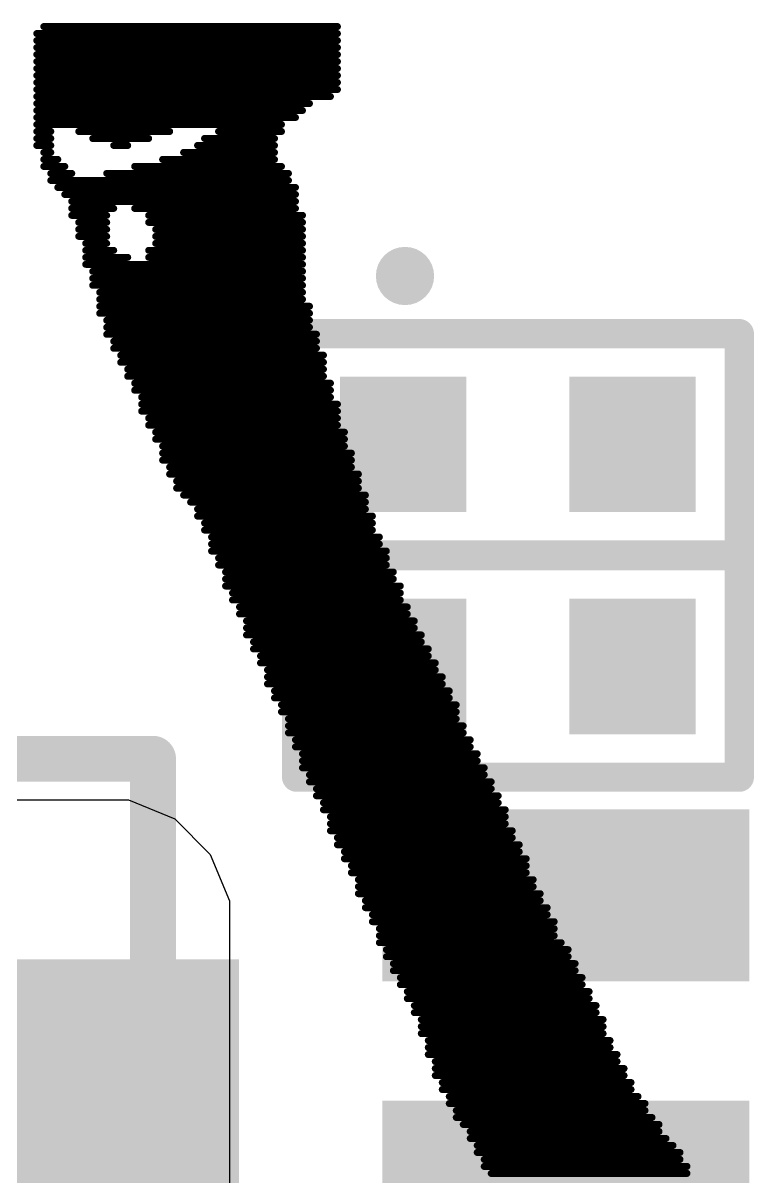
# Model space of a CAD drawing. Header units: millimetres. Extents: x -6 to 151, y -20 to 98.
# Drawn here: x 33.41 to 36.6, y 22.06 to 27.09 of the extents above; entities that cross this region are included whole.
import ezdxf

# ---------------------------------------------------------------- set-up
doc = ezdxf.new("R2010")
doc.units = ezdxf.units.MM
for name, color, linetype in [('BottomOverlay', 54, 'Continuous'), ('BottomSolder', 6, 'Continuous'), ('TopOverlay', 2, 'Continuous'), ('TopPaste', 8, 'Continuous'), ('TopSolder', 216, 'Continuous'), ('ViaHoleLayer', 16, 'Continuous')]:
    doc.layers.add(name, color=color, linetype=linetype)

# ---------------------------------------------------------------- blocks, each defined once
blk = doc.blocks.new('RES0402_104')
at = {"layer": 'TopPaste'}
for points in [[(-0.75, -0.27), (-0.75, 0.27), (-0.25, 0.27), (-0.25, -0.27)], [(0.25, -0.27), (0.25, 0.27), (0.75, 0.27), (0.75, -0.27)]]:
    blk.add_hatch(color=8, dxfattribs=at).paths.add_polyline_path(points)
at = {"layer": 'TopSolder'}
for points in [[(-0.7754, -0.2954), (-0.7754, 0.2954), (-0.2246, 0.2954), (-0.2246, -0.2954)], [(0.2246, -0.2954), (0.2246, 0.2954), (0.7754, 0.2954), (0.7754, -0.2954)]]:
    blk.add_hatch(color=216, dxfattribs=at).paths.add_polyline_path(points)
at = {"layer": 'TopOverlay', "const_width": 0.127}
for points in [[(0.9652, 0.4826), (-0.9652, 0.4826)], [(-0.9652, -0.4826), (-0.9652, 0.4826)], [(0.9652, 0.4826), (0.9652, -0.4826)], [(0.9652, -0.4826), (-0.9652, -0.4826)]]:
    blk.add_lwpolyline(points, dxfattribs=at)
at = {"layer": 'TopOverlay', "const_width": 0.0635}
for points in [[(-0.997, 0.4826, 1), (-0.9335, 0.4826, 1)], [(-0.997, 0.4826, 1), (-0.9335, 0.4826, 1)], [(0.9335, 0.4826, 1), (0.997, 0.4826, 1)], [(0.9335, 0.4826, 1), (0.997, 0.4826, 1)], [(-0.997, -0.4826, 1), (-0.9335, -0.4826, 1)], [(-0.997, -0.4826, 1), (-0.9335, -0.4826, 1)], [(0.9335, -0.4826, 1), (0.997, -0.4826, 1)], [(0.9335, -0.4826, 1), (0.997, -0.4826, 1)]]:
    blk.add_lwpolyline(points, format="xyb", close=True, dxfattribs=at)
blk = doc.blocks.new('RES0402_174')
at = {"layer": 'TopPaste'}
for points in [[(-0.75, -0.27), (-0.75, 0.27), (-0.25, 0.27), (-0.25, -0.27)], [(0.25, -0.27), (0.25, 0.27), (0.75, 0.27), (0.75, -0.27)]]:
    blk.add_hatch(color=8, dxfattribs=at).paths.add_polyline_path(points)
at = {"layer": 'TopSolder'}
for points in [[(-0.7754, -0.2954), (-0.7754, 0.2954), (-0.2246, 0.2954), (-0.2246, -0.2954)], [(0.2246, -0.2954), (0.2246, 0.2954), (0.7754, 0.2954), (0.7754, -0.2954)]]:
    blk.add_hatch(color=216, dxfattribs=at).paths.add_polyline_path(points)
at = {"layer": 'TopOverlay', "const_width": 0.127}
for points in [[(-0.9652, 0.4826), (-0.9652, -0.4826)], [(-0.9652, 0.4826), (0.9652, 0.4826)], [(0.9652, -0.4826), (0.9652, 0.4826)], [(-0.9652, -0.4826), (0.9652, -0.4826)]]:
    blk.add_lwpolyline(points, dxfattribs=at)
at = {"layer": 'TopOverlay', "const_width": 0.0635}
for points in [[(-0.997, 0.4826, 1), (-0.9335, 0.4826, 1)], [(-0.997, 0.4826, 1), (-0.9335, 0.4826, 1)], [(0.9335, 0.4826, 1), (0.997, 0.4826, 1)], [(0.9335, 0.4826, 1), (0.997, 0.4826, 1)], [(-0.997, -0.4826, 1), (-0.9335, -0.4826, 1)], [(-0.997, -0.4826, 1), (-0.9335, -0.4826, 1)], [(0.9335, -0.4826, 1), (0.997, -0.4826, 1)], [(0.9335, -0.4826, 1), (0.997, -0.4826, 1)]]:
    blk.add_lwpolyline(points, format="xyb", close=True, dxfattribs=at)
blk = doc.blocks.new('SO8_WITH_PAD_177')
at = {"layer": 'TopPaste'}
for points in [[(1.925, 1.555), (1.925, 2.255), (3.475, 2.255), (3.475, 1.555)], [(-1.3, -1.6), (-1.3, 1.6), (1.25, 1.6), (1.25, -1.6)], [(1.925, 0.285), (1.925, 0.985), (3.475, 0.985), (3.475, 0.285)]]:
    blk.add_hatch(color=8, dxfattribs=at).paths.add_polyline_path(points)
at = {"layer": 'TopSolder'}
for points in [[(1.8996, 1.5296), (1.8996, 2.2804), (3.5004, 2.2804), (3.5004, 1.5296)], [(-1.3254, -1.6254), (-1.3254, 1.6254), (1.2754, 1.6254), (1.2754, -1.6254)], [(1.8996, 0.2596), (1.8996, 1.0104), (3.5004, 1.0104), (3.5004, 0.2596)]]:
    blk.add_hatch(color=216, dxfattribs=at).paths.add_polyline_path(points)
at = {"layer": 'TopOverlay', "const_width": 0.2}
for points in [[(-0.294, 2.5), (0.9, 2.5)], [(0.9, -2.5), (0.9, 2.5)]]:
    blk.add_lwpolyline(points, dxfattribs=at)
at = {"layer": 'TopOverlay', "const_width": 0.1}
blk.add_lwpolyline([(0.85, 2.5, 1), (0.95, 2.5, 1)], format="xyb", close=True, dxfattribs=at)
blk.add_lwpolyline([(0.85, 2.5, 1), (0.95, 2.5, 1)], format="xyb", close=True, dxfattribs=at)

msp = doc.modelspace()

# ---------------------------------------------------------------- hatches: boundary and pattern name
at = {"layer": 'ViaHoleLayer'}
h = msp.add_hatch(color=16, dxfattribs=at)
edge = h.paths.add_edge_path()
edge.add_arc((35.0774, 25.9842), 0.127, 0, 360)
h = msp.add_hatch(color=16, dxfattribs=at)
edge = h.paths.add_edge_path()
edge.add_arc((33.6481, 22.6097), 0.1905, 0, 360)

# ---------------------------------------------------------------- linework, layer by layer
at = {"layer": 'BottomOverlay', "const_width": 0.0305}
for points in [[(33.5026, 27.0713), (34.7828, 27.0713)], [(33.4721, 27.0408), (34.7828, 27.0408)], [(33.4721, 27.0104), (34.7828, 27.0104)], [(33.4721, 26.9799), (34.7828, 26.9799)], [(33.4721, 26.9494), (34.7828, 26.9494)], [(33.4721, 26.9189), (34.7828, 26.9189)], [(33.4721, 26.8884), (34.7828, 26.8884)], [(33.4721, 26.858), (34.7828, 26.858)], [(33.4721, 26.8275), (34.7828, 26.8275)], [(33.4721, 26.797), (34.7828, 26.797)], [(33.4721, 26.7665), (34.7523, 26.7665)], [(33.4721, 26.736), (34.6608, 26.736)], [(33.4721, 26.7056), (34.6304, 26.7056)], [(33.4721, 26.6751), (34.5999, 26.6751)], [(33.4721, 26.6446), (34.5389, 26.6446)], [(33.4721, 26.6141), (33.5331, 26.6141)], [(33.655, 26.6141), (34.0512, 26.6141)], [(34.2646, 26.6141), (34.5389, 26.6141)], [(33.4721, 26.5836), (33.5331, 26.5836)], [(33.4721, 26.5532), (33.5331, 26.5532)], [(33.716, 26.5836), (33.9598, 26.5836)], [(33.8074, 26.5532), (33.8684, 26.5532)], [(34.1732, 26.5532), (34.5084, 26.5532)], [(34.2036, 26.5836), (34.5084, 26.5836)], [(33.5026, 26.5227), (33.5331, 26.5227)], [(33.5026, 26.4922), (33.5636, 26.4922)], [(34.0208, 26.4922), (34.5084, 26.4922)], [(34.1122, 26.5227), (34.5084, 26.5227)], [(33.5026, 26.4617), (33.594, 26.4617)], [(33.8988, 26.4617), (34.5389, 26.4617)], [(33.5331, 26.4312), (33.6245, 26.4312)], [(33.5331, 26.4008), (34.5694, 26.4008)], [(33.7769, 26.4312), (34.5694, 26.4312)], [(33.5636, 26.3703), (34.5999, 26.3703)], [(33.594, 26.3398), (34.5999, 26.3398)], [(33.6245, 26.3093), (34.5999, 26.3093)], [(33.6245, 26.2788), (33.8074, 26.2788)], [(33.6245, 26.2484), (33.7769, 26.2484)], [(33.8988, 26.2788), (34.5999, 26.2788)], [(33.9598, 26.2484), (34.6304, 26.2484)], [(33.655, 26.2179), (33.7769, 26.2179)], [(33.655, 26.1874), (33.7769, 26.1874)], [(33.9598, 26.2179), (34.6304, 26.2179)], [(33.9903, 26.1874), (34.6304, 26.1874)], [(33.655, 26.1569), (33.7769, 26.1569)], [(33.9903, 26.1569), (34.6304, 26.1569)], [(33.6855, 26.1264), (33.7769, 26.1264)], [(33.6855, 26.096), (33.8074, 26.096)], [(33.9598, 26.096), (34.6304, 26.096)], [(33.9903, 26.1264), (34.6304, 26.1264)], [(33.6855, 26.0655), (33.8684, 26.0655)], [(33.9598, 26.0655), (34.6304, 26.0655)], [(33.6855, 26.035), (34.6304, 26.035)], [(33.716, 26.0045), (34.6304, 26.0045)], [(33.716, 25.974), (34.6304, 25.974)], [(33.716, 25.9436), (34.6304, 25.9436)], [(33.7464, 25.9131), (34.6304, 25.9131)], [(33.7464, 25.8826), (34.6304, 25.8826)], [(33.7464, 25.8521), (34.6608, 25.8521)], [(33.7464, 25.8216), (34.6608, 25.8216)], [(33.7769, 25.7912), (34.6608, 25.7912)], [(33.7769, 25.7607), (34.6608, 25.7607)], [(33.7769, 25.7302), (34.6913, 25.7302)], [(33.8074, 25.6997), (34.6913, 25.6997)], [(33.8074, 25.6692), (34.6913, 25.6692)], [(33.8379, 25.6388), (34.7218, 25.6388)], [(33.8379, 25.6083), (34.7218, 25.6083)], [(33.8684, 25.5778), (34.7218, 25.5778)], [(33.8684, 25.5473), (34.7218, 25.5473)], [(33.8988, 25.5168), (34.7523, 25.5168)], [(33.8988, 25.4864), (34.7523, 25.4864)], [(33.9293, 25.4559), (34.7523, 25.4559)], [(33.9293, 25.4254), (34.7828, 25.4254)], [(33.9293, 25.3949), (34.7828, 25.3949)], [(33.9598, 25.3644), (34.7828, 25.3644)], [(33.9598, 25.334), (34.7828, 25.334)], [(33.9903, 25.3035), (34.8132, 25.3035)], [(33.9903, 25.273), (34.8132, 25.273)], [(34.0208, 25.2425), (34.8132, 25.2425)], [(34.0208, 25.212), (34.8437, 25.212)], [(34.0208, 25.1816), (34.8437, 25.1816)], [(34.0512, 25.1511), (34.8437, 25.1511)], [(34.0512, 25.1206), (34.8742, 25.1206)], [(34.0817, 25.0901), (34.8742, 25.0901)], [(34.0817, 25.0596), (34.8742, 25.0596)], [(34.1122, 25.0292), (34.9047, 25.0292)], [(34.1427, 24.9987), (34.9047, 24.9987)], [(34.1732, 24.9682), (34.9047, 24.9682)], [(34.1732, 24.9377), (34.9352, 24.9377)], [(34.2036, 24.9072), (34.9352, 24.9072)], [(34.2036, 24.8768), (34.9352, 24.8768)], [(34.2341, 24.8463), (34.9656, 24.8463)], [(34.2341, 24.8158), (34.9656, 24.8158)], [(34.2341, 24.7853), (34.9961, 24.7853)], [(34.2646, 24.7548), (34.9961, 24.7548)], [(34.2646, 24.7244), (34.9961, 24.7244)], [(34.2951, 24.6939), (35.0266, 24.6939)], [(34.2951, 24.6634), (35.0266, 24.6634)], [(34.2951, 24.6329), (35.0571, 24.6329)], [(34.3256, 24.6024), (35.0571, 24.6024)], [(34.3256, 24.572), (35.0571, 24.572)], [(34.356, 24.5415), (35.0876, 24.5415)], [(34.356, 24.511), (35.0876, 24.511)], [(34.3865, 24.4805), (35.118, 24.4805)], [(34.3865, 24.45), (35.118, 24.45)], [(34.3865, 24.4196), (35.1485, 24.4196)], [(34.417, 24.3891), (35.1485, 24.3891)], [(34.417, 24.3586), (35.179, 24.3586)], [(34.4475, 24.3281), (35.179, 24.3281)], [(34.4475, 24.2976), (35.2095, 24.2976)], [(34.478, 24.2672), (35.2095, 24.2672)], [(34.478, 24.2367), (35.24, 24.2367)], [(34.478, 24.2062), (35.24, 24.2062)], [(34.5084, 24.1757), (35.2704, 24.1757)], [(34.5084, 24.1452), (35.2704, 24.1452)], [(34.5389, 24.1148), (35.3009, 24.1148)], [(34.5389, 24.0843), (35.3009, 24.0843)], [(34.5694, 24.0538), (35.3009, 24.0538)], [(34.5694, 24.0233), (35.3314, 24.0233)], [(34.5694, 23.9928), (35.3314, 23.9928)], [(34.5999, 23.9624), (35.3619, 23.9624)], [(34.5999, 23.9319), (35.3619, 23.9319)], [(34.6304, 23.9014), (35.3924, 23.9014)], [(34.6304, 23.8709), (35.3924, 23.8709)], [(34.6304, 23.8404), (35.4228, 23.8404)], [(34.6608, 23.81), (35.4228, 23.81)], [(34.6608, 23.7795), (35.4533, 23.7795)], [(34.6913, 23.749), (35.4533, 23.749)], [(34.6913, 23.7185), (35.4838, 23.7185)], [(34.7218, 23.688), (35.4838, 23.688)], [(34.7218, 23.6576), (35.5143, 23.6576)], [(34.7523, 23.6271), (35.5143, 23.6271)], [(34.7523, 23.5966), (35.5143, 23.5966)], [(34.7523, 23.5661), (35.5448, 23.5661)], [(34.7828, 23.5356), (35.5448, 23.5356)], [(34.7828, 23.5052), (35.5752, 23.5052)], [(34.8132, 23.4747), (35.5752, 23.4747)], [(34.8132, 23.4442), (35.6057, 23.4442)], [(34.8437, 23.4137), (35.6057, 23.4137)], [(34.8437, 23.3832), (35.6057, 23.3832)], [(34.8742, 23.3528), (35.6362, 23.3528)], [(34.8742, 23.3223), (35.6362, 23.3223)], [(34.8742, 23.2918), (35.6667, 23.2918)], [(34.9047, 23.2613), (35.6667, 23.2613)], [(34.9047, 23.2308), (35.6972, 23.2308)], [(34.9352, 23.2004), (35.6972, 23.2004)], [(34.9352, 23.1699), (35.7276, 23.1699)], [(34.9656, 23.1394), (35.7276, 23.1394)], [(34.9656, 23.1089), (35.7276, 23.1089)], [(34.9656, 23.0784), (35.7581, 23.0784)], [(34.9961, 23.048), (35.7886, 23.048)], [(34.9961, 23.0175), (35.7886, 23.0175)], [(35.0266, 22.987), (35.8191, 22.987)], [(35.0266, 22.9565), (35.8191, 22.9565)], [(35.0571, 22.926), (35.8496, 22.926)], [(35.0571, 22.8956), (35.8496, 22.8956)], [(35.0876, 22.8651), (35.88, 22.8651)], [(35.0876, 22.8346), (35.88, 22.8346)], [(35.118, 22.8041), (35.9105, 22.8041)], [(35.118, 22.7736), (35.9105, 22.7736)], [(35.1485, 22.7432), (35.941, 22.7432)], [(35.1485, 22.7127), (35.941, 22.7127)], [(35.1485, 22.6822), (35.941, 22.6822)], [(35.179, 22.6517), (35.9715, 22.6517)], [(35.179, 22.6212), (35.9715, 22.6212)], [(35.179, 22.5908), (36.002, 22.5908)], [(35.2095, 22.5603), (36.002, 22.5603)], [(35.2095, 22.5298), (36.0324, 22.5298)], [(35.2095, 22.4993), (36.0324, 22.4993)], [(35.24, 22.4688), (36.0629, 22.4688)], [(35.24, 22.4384), (36.0629, 22.4384)], [(35.2704, 22.4079), (36.0934, 22.4079)], [(35.2704, 22.3774), (36.1239, 22.3774)], [(35.3009, 22.3469), (36.1239, 22.3469)], [(35.3009, 22.3164), (36.1544, 22.3164)], [(35.3314, 22.286), (36.1848, 22.286)], [(35.3619, 22.2555), (36.1848, 22.2555)], [(35.3619, 22.225), (36.2153, 22.225)], [(35.3924, 22.1945), (36.2458, 22.1945)], [(35.3924, 22.164), (36.2763, 22.164)], [(35.4228, 22.1336), (36.2763, 22.1336)], [(35.4228, 22.1031), (36.3068, 22.1031)], [(35.4533, 22.0726), (36.3068, 22.0726)]]:
    msp.add_lwpolyline(points, dxfattribs=at)
at = {"layer": 'BottomOverlay', "const_width": 0.0152}
for points in [[(33.495, 27.0713, 1), (33.5102, 27.0713, 1)], [(34.7751, 27.0713, 1), (34.7904, 27.0713, 1)], [(33.4645, 27.0408, 1), (33.4797, 27.0408, 1)], [(33.4645, 27.0104, 1), (33.4797, 27.0104, 1)], [(34.7751, 27.0408, 1), (34.7904, 27.0408, 1)], [(34.7751, 27.0104, 1), (34.7904, 27.0104, 1)], [(33.4645, 26.9799, 1), (33.4797, 26.9799, 1)], [(33.4645, 26.9494, 1), (33.4797, 26.9494, 1)], [(34.7751, 26.9799, 1), (34.7904, 26.9799, 1)], [(34.7751, 26.9494, 1), (34.7904, 26.9494, 1)], [(33.4645, 26.9189, 1), (33.4797, 26.9189, 1)], [(34.7751, 26.9189, 1), (34.7904, 26.9189, 1)], [(33.4645, 26.8884, 1), (33.4797, 26.8884, 1)], [(33.4645, 26.858, 1), (33.4797, 26.858, 1)], [(34.7751, 26.8884, 1), (34.7904, 26.8884, 1)], [(34.7751, 26.858, 1), (34.7904, 26.858, 1)], [(33.4645, 26.8275, 1), (33.4797, 26.8275, 1)], [(33.4645, 26.797, 1), (33.4797, 26.797, 1)], [(34.7751, 26.8275, 1), (34.7904, 26.8275, 1)], [(34.7751, 26.797, 1), (34.7904, 26.797, 1)], [(33.4645, 26.7665, 1), (33.4797, 26.7665, 1)], [(34.7447, 26.7665, 1), (34.7599, 26.7665, 1)], [(33.4645, 26.736, 1), (33.4797, 26.736, 1)], [(33.4645, 26.7056, 1), (33.4797, 26.7056, 1)], [(34.6227, 26.7056, 1), (34.638, 26.7056, 1)], [(34.6532, 26.736, 1), (34.6685, 26.736, 1)], [(33.4645, 26.6751, 1), (33.4797, 26.6751, 1)], [(33.4645, 26.6446, 1), (33.4797, 26.6446, 1)], [(34.5313, 26.6446, 1), (34.5465, 26.6446, 1)], [(34.5923, 26.6751, 1), (34.6075, 26.6751, 1)], [(33.4645, 26.6141, 1), (33.4797, 26.6141, 1)], [(33.5255, 26.6141, 1), (33.5407, 26.6141, 1)], [(33.6474, 26.6141, 1), (33.6626, 26.6141, 1)], [(34.0436, 26.6141, 1), (34.0589, 26.6141, 1)], [(34.257, 26.6141, 1), (34.2722, 26.6141, 1)], [(34.5313, 26.6141, 1), (34.5465, 26.6141, 1)], [(33.4645, 26.5836, 1), (33.4797, 26.5836, 1)], [(33.4645, 26.5532, 1), (33.4797, 26.5532, 1)], [(33.5255, 26.5836, 1), (33.5407, 26.5836, 1)], [(33.5255, 26.5532, 1), (33.5407, 26.5532, 1)], [(33.7083, 26.5836, 1), (33.7236, 26.5836, 1)], [(33.7998, 26.5532, 1), (33.815, 26.5532, 1)], [(33.8607, 26.5532, 1), (33.876, 26.5532, 1)], [(33.9522, 26.5836, 1), (33.9674, 26.5836, 1)], [(34.1655, 26.5532, 1), (34.1808, 26.5532, 1)], [(34.196, 26.5836, 1), (34.2113, 26.5836, 1)], [(34.5008, 26.5836, 1), (34.5161, 26.5836, 1)], [(34.5008, 26.5532, 1), (34.5161, 26.5532, 1)], [(33.495, 26.5227, 1), (33.5102, 26.5227, 1)], [(33.495, 26.4922, 1), (33.5102, 26.4922, 1)], [(33.5255, 26.5227, 1), (33.5407, 26.5227, 1)], [(33.5559, 26.4922, 1), (33.5712, 26.4922, 1)], [(34.0131, 26.4922, 1), (34.0284, 26.4922, 1)], [(34.1046, 26.5227, 1), (34.1198, 26.5227, 1)], [(34.5008, 26.5227, 1), (34.5161, 26.5227, 1)], [(34.5008, 26.4922, 1), (34.5161, 26.4922, 1)], [(33.495, 26.4617, 1), (33.5102, 26.4617, 1)], [(33.5864, 26.4617, 1), (33.6017, 26.4617, 1)], [(33.8912, 26.4617, 1), (33.9065, 26.4617, 1)], [(34.5313, 26.4617, 1), (34.5465, 26.4617, 1)], [(33.5255, 26.4312, 1), (33.5407, 26.4312, 1)], [(33.5255, 26.4008, 1), (33.5407, 26.4008, 1)], [(33.6169, 26.4312, 1), (33.6321, 26.4312, 1)], [(33.7693, 26.4312, 1), (33.7845, 26.4312, 1)], [(34.5618, 26.4312, 1), (34.577, 26.4312, 1)], [(34.5618, 26.4008, 1), (34.577, 26.4008, 1)], [(33.5559, 26.3703, 1), (33.5712, 26.3703, 1)], [(33.5864, 26.3398, 1), (33.6017, 26.3398, 1)], [(34.5923, 26.3703, 1), (34.6075, 26.3703, 1)], [(34.5923, 26.3398, 1), (34.6075, 26.3398, 1)], [(33.6169, 26.3093, 1), (33.6321, 26.3093, 1)], [(34.5923, 26.3093, 1), (34.6075, 26.3093, 1)], [(33.6169, 26.2788, 1), (33.6321, 26.2788, 1)], [(33.6169, 26.2484, 1), (33.6321, 26.2484, 1)], [(33.7693, 26.2484, 1), (33.7845, 26.2484, 1)], [(33.7998, 26.2788, 1), (33.815, 26.2788, 1)], [(33.8912, 26.2788, 1), (33.9065, 26.2788, 1)], [(33.9522, 26.2484, 1), (33.9674, 26.2484, 1)], [(34.5923, 26.2788, 1), (34.6075, 26.2788, 1)], [(34.6227, 26.2484, 1), (34.638, 26.2484, 1)], [(33.6474, 26.2179, 1), (33.6626, 26.2179, 1)], [(33.6474, 26.1874, 1), (33.6626, 26.1874, 1)], [(33.7693, 26.2179, 1), (33.7845, 26.2179, 1)], [(33.7693, 26.1874, 1), (33.7845, 26.1874, 1)], [(33.9522, 26.2179, 1), (33.9674, 26.2179, 1)], [(33.9827, 26.1874, 1), (33.9979, 26.1874, 1)], [(34.6227, 26.2179, 1), (34.638, 26.2179, 1)], [(34.6227, 26.1874, 1), (34.638, 26.1874, 1)], [(33.6474, 26.1569, 1), (33.6626, 26.1569, 1)], [(33.7693, 26.1569, 1), (33.7845, 26.1569, 1)], [(33.9827, 26.1569, 1), (33.9979, 26.1569, 1)], [(34.6227, 26.1569, 1), (34.638, 26.1569, 1)], [(33.6779, 26.1264, 1), (33.6931, 26.1264, 1)], [(33.6779, 26.096, 1), (33.6931, 26.096, 1)], [(33.7693, 26.1264, 1), (33.7845, 26.1264, 1)], [(33.7998, 26.096, 1), (33.815, 26.096, 1)], [(33.9522, 26.096, 1), (33.9674, 26.096, 1)], [(33.9827, 26.1264, 1), (33.9979, 26.1264, 1)], [(34.6227, 26.1264, 1), (34.638, 26.1264, 1)], [(34.6227, 26.096, 1), (34.638, 26.096, 1)], [(33.6779, 26.0655, 1), (33.6931, 26.0655, 1)], [(33.8607, 26.0655, 1), (33.876, 26.0655, 1)], [(33.9522, 26.0655, 1), (33.9674, 26.0655, 1)], [(34.6227, 26.0655, 1), (34.638, 26.0655, 1)], [(33.6779, 26.035, 1), (33.6931, 26.035, 1)], [(33.7083, 26.0045, 1), (33.7236, 26.0045, 1)], [(34.6227, 26.035, 1), (34.638, 26.035, 1)], [(34.6227, 26.0045, 1), (34.638, 26.0045, 1)], [(33.7083, 25.974, 1), (33.7236, 25.974, 1)], [(33.7083, 25.9436, 1), (33.7236, 25.9436, 1)], [(34.6227, 25.974, 1), (34.638, 25.974, 1)], [(34.6227, 25.9436, 1), (34.638, 25.9436, 1)], [(33.7388, 25.9131, 1), (33.7541, 25.9131, 1)], [(34.6227, 25.9131, 1), (34.638, 25.9131, 1)], [(33.7388, 25.8826, 1), (33.7541, 25.8826, 1)], [(33.7388, 25.8521, 1), (33.7541, 25.8521, 1)], [(34.6227, 25.8826, 1), (34.638, 25.8826, 1)], [(34.6532, 25.8521, 1), (34.6685, 25.8521, 1)], [(33.7388, 25.8216, 1), (33.7541, 25.8216, 1)], [(33.7693, 25.7912, 1), (33.7845, 25.7912, 1)], [(34.6532, 25.8216, 1), (34.6685, 25.8216, 1)], [(34.6532, 25.7912, 1), (34.6685, 25.7912, 1)], [(33.7693, 25.7607, 1), (33.7845, 25.7607, 1)], [(34.6532, 25.7607, 1), (34.6685, 25.7607, 1)], [(33.7693, 25.7302, 1), (33.7845, 25.7302, 1)], [(33.7998, 25.6997, 1), (33.815, 25.6997, 1)], [(34.6837, 25.7302, 1), (34.6989, 25.7302, 1)], [(34.6837, 25.6997, 1), (34.6989, 25.6997, 1)], [(33.7998, 25.6692, 1), (33.815, 25.6692, 1)], [(33.8303, 25.6388, 1), (33.8455, 25.6388, 1)], [(34.6837, 25.6692, 1), (34.6989, 25.6692, 1)], [(34.7142, 25.6388, 1), (34.7294, 25.6388, 1)], [(33.8303, 25.6083, 1), (33.8455, 25.6083, 1)], [(34.7142, 25.6083, 1), (34.7294, 25.6083, 1)], [(33.8607, 25.5778, 1), (33.876, 25.5778, 1)], [(33.8607, 25.5473, 1), (33.876, 25.5473, 1)], [(34.7142, 25.5778, 1), (34.7294, 25.5778, 1)], [(34.7142, 25.5473, 1), (34.7294, 25.5473, 1)], [(33.8912, 25.5168, 1), (33.9065, 25.5168, 1)], [(33.8912, 25.4864, 1), (33.9065, 25.4864, 1)], [(34.7447, 25.5168, 1), (34.7599, 25.5168, 1)], [(34.7447, 25.4864, 1), (34.7599, 25.4864, 1)], [(33.9217, 25.4559, 1), (33.9369, 25.4559, 1)], [(34.7447, 25.4559, 1), (34.7599, 25.4559, 1)], [(33.9217, 25.4254, 1), (33.9369, 25.4254, 1)], [(33.9217, 25.3949, 1), (33.9369, 25.3949, 1)], [(34.7751, 25.4254, 1), (34.7904, 25.4254, 1)], [(34.7751, 25.3949, 1), (34.7904, 25.3949, 1)], [(33.9522, 25.3644, 1), (33.9674, 25.3644, 1)], [(33.9522, 25.334, 1), (33.9674, 25.334, 1)], [(34.7751, 25.3644, 1), (34.7904, 25.3644, 1)], [(34.7751, 25.334, 1), (34.7904, 25.334, 1)], [(33.9827, 25.3035, 1), (33.9979, 25.3035, 1)], [(34.8056, 25.3035, 1), (34.8209, 25.3035, 1)], [(33.9827, 25.273, 1), (33.9979, 25.273, 1)], [(34.0131, 25.2425, 1), (34.0284, 25.2425, 1)], [(34.8056, 25.273, 1), (34.8209, 25.273, 1)], [(34.8056, 25.2425, 1), (34.8209, 25.2425, 1)], [(34.0131, 25.212, 1), (34.0284, 25.212, 1)], [(34.0131, 25.1816, 1), (34.0284, 25.1816, 1)], [(34.8361, 25.212, 1), (34.8513, 25.212, 1)], [(34.8361, 25.1816, 1), (34.8513, 25.1816, 1)], [(34.0436, 25.1511, 1), (34.0589, 25.1511, 1)], [(34.8361, 25.1511, 1), (34.8513, 25.1511, 1)], [(34.0436, 25.1206, 1), (34.0589, 25.1206, 1)], [(34.0741, 25.0901, 1), (34.0893, 25.0901, 1)], [(34.8666, 25.1206, 1), (34.8818, 25.1206, 1)], [(34.8666, 25.0901, 1), (34.8818, 25.0901, 1)], [(34.0741, 25.0596, 1), (34.0893, 25.0596, 1)], [(34.8666, 25.0596, 1), (34.8818, 25.0596, 1)], [(34.1046, 25.0292, 1), (34.1198, 25.0292, 1)], [(34.1351, 24.9987, 1), (34.1503, 24.9987, 1)], [(34.8971, 25.0292, 1), (34.9123, 25.0292, 1)], [(34.8971, 24.9987, 1), (34.9123, 24.9987, 1)], [(34.1655, 24.9682, 1), (34.1808, 24.9682, 1)], [(34.1655, 24.9377, 1), (34.1808, 24.9377, 1)], [(34.8971, 24.9682, 1), (34.9123, 24.9682, 1)], [(34.9275, 24.9377, 1), (34.9428, 24.9377, 1)], [(34.196, 24.9072, 1), (34.2113, 24.9072, 1)], [(34.9275, 24.9072, 1), (34.9428, 24.9072, 1)], [(34.196, 24.8768, 1), (34.2113, 24.8768, 1)], [(34.2265, 24.8463, 1), (34.2417, 24.8463, 1)], [(34.9275, 24.8768, 1), (34.9428, 24.8768, 1)], [(34.958, 24.8463, 1), (34.9733, 24.8463, 1)], [(34.2265, 24.8158, 1), (34.2417, 24.8158, 1)], [(34.2265, 24.7853, 1), (34.2417, 24.7853, 1)], [(34.958, 24.8158, 1), (34.9733, 24.8158, 1)], [(34.9885, 24.7853, 1), (35.0037, 24.7853, 1)], [(34.257, 24.7548, 1), (34.2722, 24.7548, 1)], [(34.9885, 24.7548, 1), (35.0037, 24.7548, 1)], [(34.257, 24.7244, 1), (34.2722, 24.7244, 1)], [(34.2875, 24.6939, 1), (34.3027, 24.6939, 1)], [(34.9885, 24.7244, 1), (35.0037, 24.7244, 1)], [(35.019, 24.6939, 1), (35.0342, 24.6939, 1)], [(34.2875, 24.6634, 1), (34.3027, 24.6634, 1)], [(34.2875, 24.6329, 1), (34.3027, 24.6329, 1)], [(35.019, 24.6634, 1), (35.0342, 24.6634, 1)], [(35.0495, 24.6329, 1), (35.0647, 24.6329, 1)], [(34.3179, 24.6024, 1), (34.3332, 24.6024, 1)], [(35.0495, 24.6024, 1), (35.0647, 24.6024, 1)], [(34.3179, 24.572, 1), (34.3332, 24.572, 1)], [(34.3484, 24.5415, 1), (34.3637, 24.5415, 1)], [(35.0495, 24.572, 1), (35.0647, 24.572, 1)], [(35.0799, 24.5415, 1), (35.0952, 24.5415, 1)], [(34.3484, 24.511, 1), (34.3637, 24.511, 1)], [(34.3789, 24.4805, 1), (34.3941, 24.4805, 1)], [(35.0799, 24.511, 1), (35.0952, 24.511, 1)], [(35.1104, 24.4805, 1), (35.1257, 24.4805, 1)], [(34.3789, 24.45, 1), (34.3941, 24.45, 1)], [(35.1104, 24.45, 1), (35.1257, 24.45, 1)], [(34.3789, 24.4196, 1), (34.3941, 24.4196, 1)], [(34.4094, 24.3891, 1), (34.4246, 24.3891, 1)], [(35.1409, 24.4196, 1), (35.1561, 24.4196, 1)], [(35.1409, 24.3891, 1), (35.1561, 24.3891, 1)], [(34.4094, 24.3586, 1), (34.4246, 24.3586, 1)], [(34.4399, 24.3281, 1), (34.4551, 24.3281, 1)], [(35.1714, 24.3586, 1), (35.1866, 24.3586, 1)], [(35.1714, 24.3281, 1), (35.1866, 24.3281, 1)], [(34.4399, 24.2976, 1), (34.4551, 24.2976, 1)], [(35.2019, 24.2976, 1), (35.2171, 24.2976, 1)], [(34.4703, 24.2672, 1), (34.4856, 24.2672, 1)], [(34.4703, 24.2367, 1), (34.4856, 24.2367, 1)], [(35.2019, 24.2672, 1), (35.2171, 24.2672, 1)], [(35.2323, 24.2367, 1), (35.2476, 24.2367, 1)], [(34.4703, 24.2062, 1), (34.4856, 24.2062, 1)], [(34.5008, 24.1757, 1), (34.5161, 24.1757, 1)], [(35.2323, 24.2062, 1), (35.2476, 24.2062, 1)], [(35.2628, 24.1757, 1), (35.2781, 24.1757, 1)], [(34.5008, 24.1452, 1), (34.5161, 24.1452, 1)], [(35.2628, 24.1452, 1), (35.2781, 24.1452, 1)], [(34.5313, 24.1148, 1), (34.5465, 24.1148, 1)], [(34.5313, 24.0843, 1), (34.5465, 24.0843, 1)], [(35.2933, 24.1148, 1), (35.3085, 24.1148, 1)], [(35.2933, 24.0843, 1), (35.3085, 24.0843, 1)], [(34.5618, 24.0538, 1), (34.577, 24.0538, 1)], [(35.2933, 24.0538, 1), (35.3085, 24.0538, 1)], [(34.5618, 24.0233, 1), (34.577, 24.0233, 1)], [(34.5618, 23.9928, 1), (34.577, 23.9928, 1)], [(35.3238, 24.0233, 1), (35.339, 24.0233, 1)], [(35.3238, 23.9928, 1), (35.339, 23.9928, 1)], [(34.5923, 23.9624, 1), (34.6075, 23.9624, 1)], [(34.5923, 23.9319, 1), (34.6075, 23.9319, 1)], [(35.3543, 23.9624, 1), (35.3695, 23.9624, 1)], [(35.3543, 23.9319, 1), (35.3695, 23.9319, 1)], [(34.6227, 23.9014, 1), (34.638, 23.9014, 1)], [(35.3847, 23.9014, 1), (35.4, 23.9014, 1)], [(34.6227, 23.8709, 1), (34.638, 23.8709, 1)], [(34.6227, 23.8404, 1), (34.638, 23.8404, 1)], [(35.3847, 23.8709, 1), (35.4, 23.8709, 1)], [(35.4152, 23.8404, 1), (35.4305, 23.8404, 1)], [(34.6532, 23.81, 1), (34.6685, 23.81, 1)], [(34.6532, 23.7795, 1), (34.6685, 23.7795, 1)], [(35.4152, 23.81, 1), (35.4305, 23.81, 1)], [(35.4457, 23.7795, 1), (35.4609, 23.7795, 1)], [(34.6837, 23.749, 1), (34.6989, 23.749, 1)], [(35.4457, 23.749, 1), (35.4609, 23.749, 1)], [(34.6837, 23.7185, 1), (34.6989, 23.7185, 1)], [(34.7142, 23.688, 1), (34.7294, 23.688, 1)], [(35.4762, 23.7185, 1), (35.4914, 23.7185, 1)], [(35.4762, 23.688, 1), (35.4914, 23.688, 1)], [(34.7142, 23.6576, 1), (34.7294, 23.6576, 1)], [(34.7447, 23.6271, 1), (34.7599, 23.6271, 1)], [(35.5067, 23.6576, 1), (35.5219, 23.6576, 1)], [(35.5067, 23.6271, 1), (35.5219, 23.6271, 1)], [(34.7447, 23.5966, 1), (34.7599, 23.5966, 1)], [(35.5067, 23.5966, 1), (35.5219, 23.5966, 1)], [(34.7447, 23.5661, 1), (34.7599, 23.5661, 1)], [(34.7751, 23.5356, 1), (34.7904, 23.5356, 1)], [(35.5371, 23.5661, 1), (35.5524, 23.5661, 1)], [(35.5371, 23.5356, 1), (35.5524, 23.5356, 1)], [(34.7751, 23.5052, 1), (34.7904, 23.5052, 1)], [(34.8056, 23.4747, 1), (34.8209, 23.4747, 1)], [(35.5676, 23.5052, 1), (35.5829, 23.5052, 1)], [(35.5676, 23.4747, 1), (35.5829, 23.4747, 1)], [(34.8056, 23.4442, 1), (34.8209, 23.4442, 1)], [(35.5981, 23.4442, 1), (35.6133, 23.4442, 1)], [(34.8361, 23.4137, 1), (34.8513, 23.4137, 1)], [(34.8361, 23.3832, 1), (34.8513, 23.3832, 1)], [(35.5981, 23.4137, 1), (35.6133, 23.4137, 1)], [(35.5981, 23.3832, 1), (35.6133, 23.3832, 1)], [(34.8666, 23.3528, 1), (34.8818, 23.3528, 1)], [(34.8666, 23.3223, 1), (34.8818, 23.3223, 1)], [(35.6286, 23.3528, 1), (35.6438, 23.3528, 1)], [(35.6286, 23.3223, 1), (35.6438, 23.3223, 1)], [(34.8666, 23.2918, 1), (34.8818, 23.2918, 1)], [(35.6591, 23.2918, 1), (35.6743, 23.2918, 1)], [(34.8971, 23.2613, 1), (34.9123, 23.2613, 1)], [(34.8971, 23.2308, 1), (34.9123, 23.2308, 1)], [(35.6591, 23.2613, 1), (35.6743, 23.2613, 1)], [(35.6895, 23.2308, 1), (35.7048, 23.2308, 1)], [(34.9275, 23.2004, 1), (34.9428, 23.2004, 1)], [(34.9275, 23.1699, 1), (34.9428, 23.1699, 1)], [(35.6895, 23.2004, 1), (35.7048, 23.2004, 1)], [(35.72, 23.1699, 1), (35.7353, 23.1699, 1)], [(34.958, 23.1394, 1), (34.9733, 23.1394, 1)], [(35.72, 23.1394, 1), (35.7353, 23.1394, 1)], [(34.958, 23.1089, 1), (34.9733, 23.1089, 1)], [(34.958, 23.0784, 1), (34.9733, 23.0784, 1)], [(35.72, 23.1089, 1), (35.7353, 23.1089, 1)], [(35.7505, 23.0784, 1), (35.7657, 23.0784, 1)], [(34.9885, 23.048, 1), (35.0037, 23.048, 1)], [(35.781, 23.048, 1), (35.7962, 23.048, 1)], [(34.9885, 23.0175, 1), (35.0037, 23.0175, 1)], [(35.019, 22.987, 1), (35.0342, 22.987, 1)], [(35.781, 23.0175, 1), (35.7962, 23.0175, 1)], [(35.8115, 22.987, 1), (35.8267, 22.987, 1)], [(35.019, 22.9565, 1), (35.0342, 22.9565, 1)], [(35.0495, 22.926, 1), (35.0647, 22.926, 1)], [(35.8115, 22.9565, 1), (35.8267, 22.9565, 1)], [(35.8419, 22.926, 1), (35.8572, 22.926, 1)], [(35.0495, 22.8956, 1), (35.0647, 22.8956, 1)], [(35.8419, 22.8956, 1), (35.8572, 22.8956, 1)], [(35.0799, 22.8651, 1), (35.0952, 22.8651, 1)], [(35.0799, 22.8346, 1), (35.0952, 22.8346, 1)], [(35.8724, 22.8651, 1), (35.8877, 22.8651, 1)], [(35.8724, 22.8346, 1), (35.8877, 22.8346, 1)], [(35.1104, 22.8041, 1), (35.1257, 22.8041, 1)], [(35.1104, 22.7736, 1), (35.1257, 22.7736, 1)], [(35.9029, 22.8041, 1), (35.9181, 22.8041, 1)], [(35.9029, 22.7736, 1), (35.9181, 22.7736, 1)], [(35.1409, 22.7432, 1), (35.1561, 22.7432, 1)], [(35.9334, 22.7432, 1), (35.9486, 22.7432, 1)], [(35.1409, 22.7127, 1), (35.1561, 22.7127, 1)], [(35.1409, 22.6822, 1), (35.1561, 22.6822, 1)], [(35.9334, 22.7127, 1), (35.9486, 22.7127, 1)], [(35.9334, 22.6822, 1), (35.9486, 22.6822, 1)], [(35.1714, 22.6517, 1), (35.1866, 22.6517, 1)], [(35.1714, 22.6212, 1), (35.1866, 22.6212, 1)], [(35.9639, 22.6517, 1), (35.9791, 22.6517, 1)], [(35.9639, 22.6212, 1), (35.9791, 22.6212, 1)], [(35.1714, 22.5908, 1), (35.1866, 22.5908, 1)], [(35.9943, 22.5908, 1), (36.0096, 22.5908, 1)], [(35.2019, 22.5603, 1), (35.2171, 22.5603, 1)], [(35.2019, 22.5298, 1), (35.2171, 22.5298, 1)], [(35.9943, 22.5603, 1), (36.0096, 22.5603, 1)], [(36.0248, 22.5298, 1), (36.0401, 22.5298, 1)], [(35.2019, 22.4993, 1), (35.2171, 22.4993, 1)], [(35.2323, 22.4688, 1), (35.2476, 22.4688, 1)], [(36.0248, 22.4993, 1), (36.0401, 22.4993, 1)], [(36.0553, 22.4688, 1), (36.0705, 22.4688, 1)], [(35.2323, 22.4384, 1), (35.2476, 22.4384, 1)], [(36.0553, 22.4384, 1), (36.0705, 22.4384, 1)], [(35.2628, 22.4079, 1), (35.2781, 22.4079, 1)], [(35.2628, 22.3774, 1), (35.2781, 22.3774, 1)], [(36.0858, 22.4079, 1), (36.101, 22.4079, 1)], [(36.1163, 22.3774, 1), (36.1315, 22.3774, 1)], [(35.2933, 22.3469, 1), (35.3085, 22.3469, 1)], [(35.2933, 22.3164, 1), (35.3085, 22.3164, 1)], [(36.1163, 22.3469, 1), (36.1315, 22.3469, 1)], [(36.1467, 22.3164, 1), (36.162, 22.3164, 1)], [(35.3238, 22.286, 1), (35.339, 22.286, 1)], [(36.1772, 22.286, 1), (36.1925, 22.286, 1)], [(35.3543, 22.2555, 1), (35.3695, 22.2555, 1)], [(35.3543, 22.225, 1), (35.3695, 22.225, 1)], [(36.1772, 22.2555, 1), (36.1925, 22.2555, 1)], [(36.2077, 22.225, 1), (36.2229, 22.225, 1)], [(35.3847, 22.1945, 1), (35.4, 22.1945, 1)], [(35.3847, 22.164, 1), (35.4, 22.164, 1)], [(36.2382, 22.1945, 1), (36.2534, 22.1945, 1)], [(36.2687, 22.164, 1), (36.2839, 22.164, 1)], [(35.4152, 22.1336, 1), (35.4305, 22.1336, 1)], [(36.2687, 22.1336, 1), (36.2839, 22.1336, 1)], [(35.4152, 22.1031, 1), (35.4305, 22.1031, 1)], [(35.4457, 22.0726, 1), (35.4609, 22.0726, 1)], [(36.2991, 22.1031, 1), (36.3144, 22.1031, 1)], [(36.2991, 22.0726, 1), (36.3144, 22.0726, 1)]]:
    msp.add_lwpolyline(points, format="xyb", close=True, dxfattribs=at)
at = {"layer": 'BottomSolder'}
for p, q in [((32.3121, 23.7014), (33.7621, 23.7014)), ((33.7621, 23.7014), (33.8715, 23.7014)), ((33.8715, 23.7014), (34.0736, 23.6177)), ((34.0736, 23.6177), (34.2283, 23.4629)), ((34.2283, 23.4629), (34.3121, 23.2608)), ((34.3121, 23.2608), (34.3121, 23.1514)), ((34.3121, 23.1514), (34.3121, 23.1514)), ((34.3121, 23.1514), (34.3121, 19.5264))]:
    msp.add_line(p, q, dxfattribs=at)

# ---------------------------------------------------------------- block references
for name, p in [('RES0402_174', (35.57, 25.2505)), ('SO8_WITH_PAD_177', (33.079, 21.3798))]:
    msp.add_blockref(name, p)
at = {"rotation": 180}
msp.add_blockref('RES0402_104', (35.57, 24.282), dxfattribs=at)

doc.saveas('drawing.dxf')
